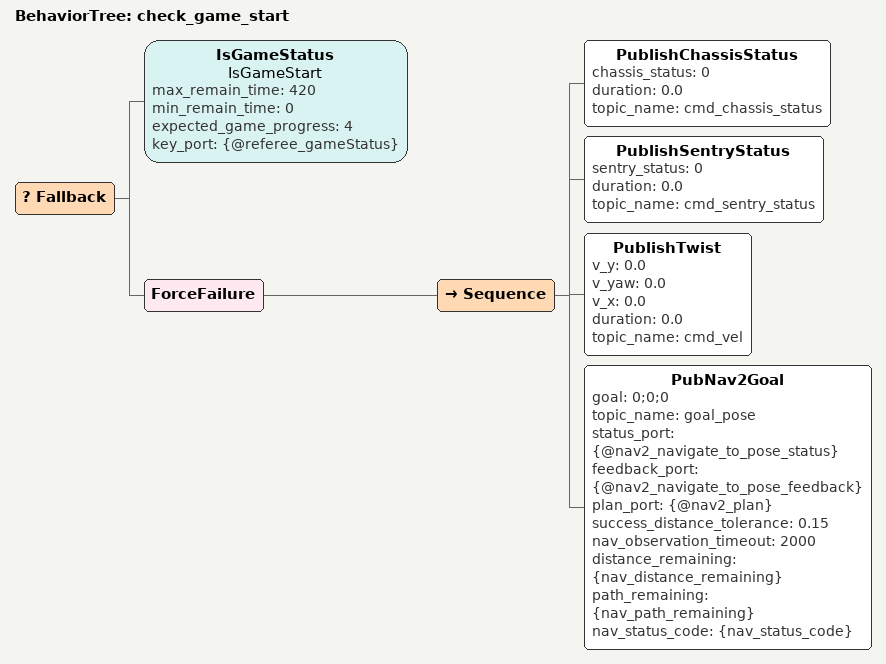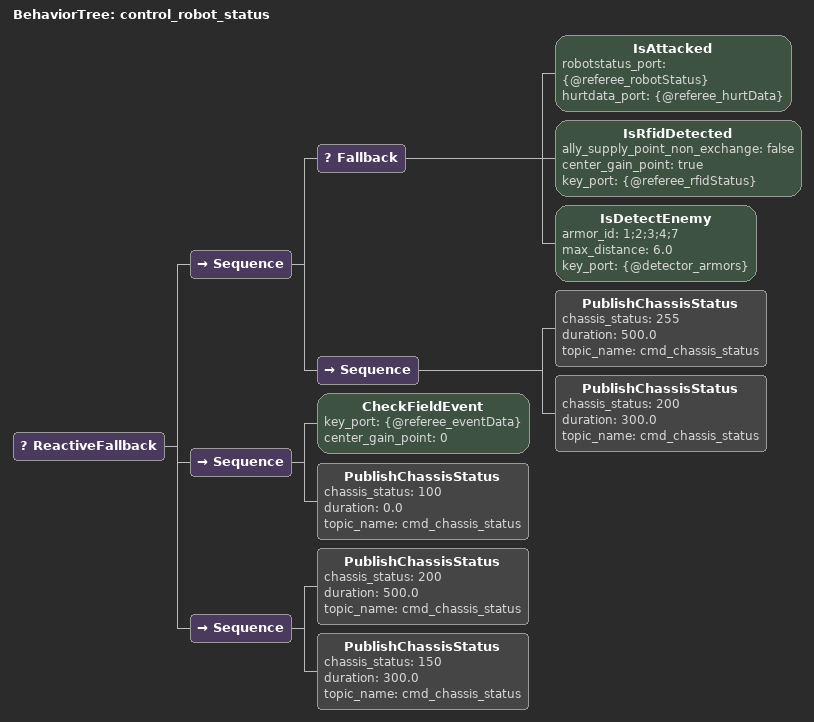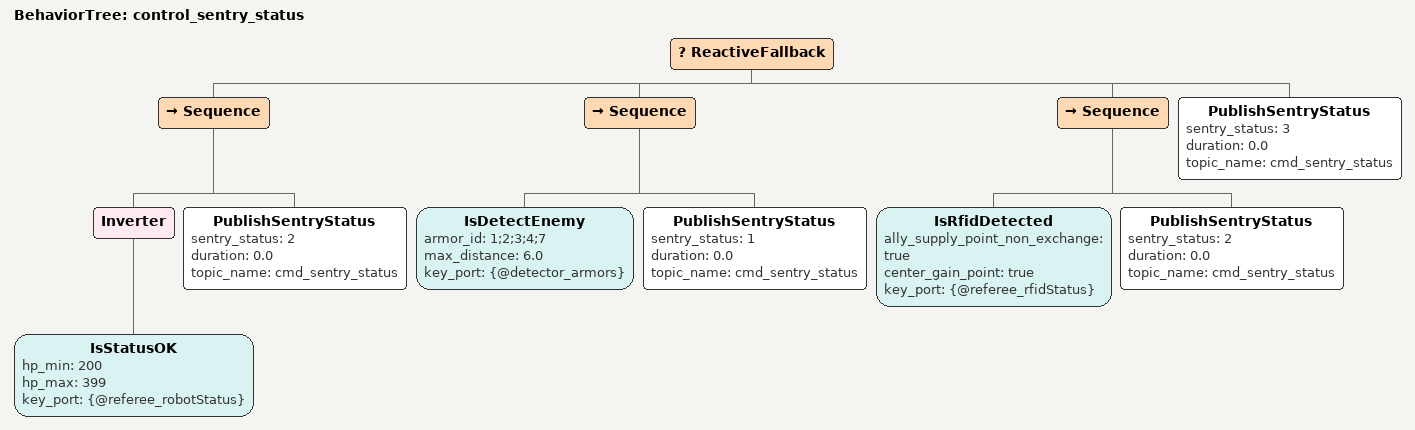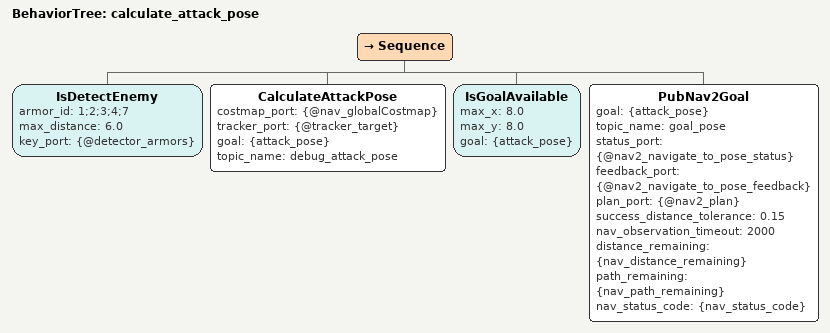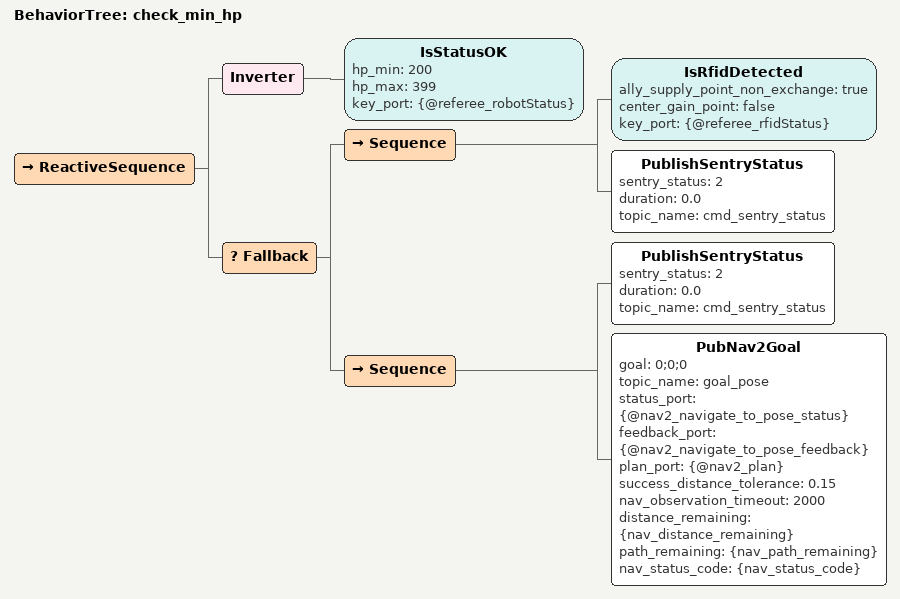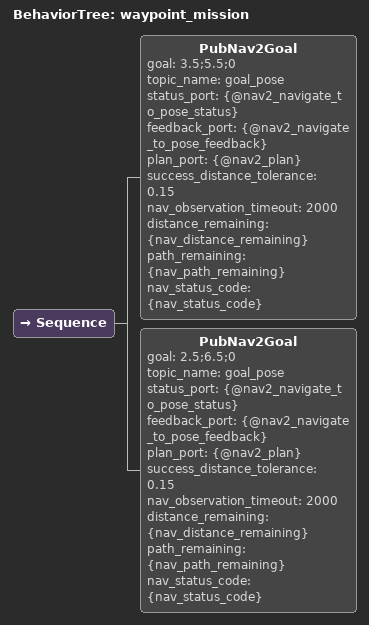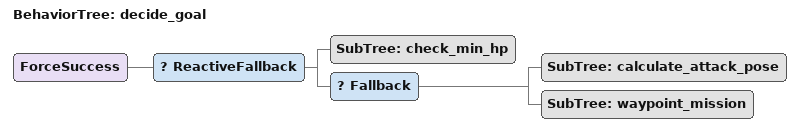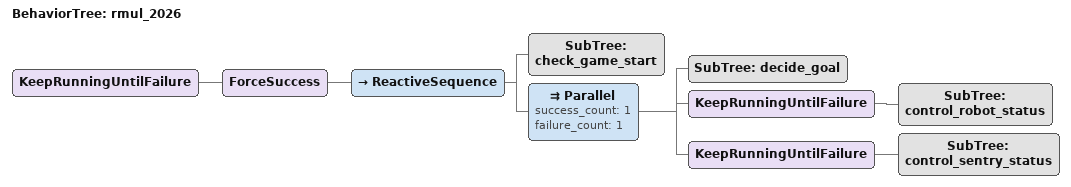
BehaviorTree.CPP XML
<?xml version="1.0" encoding="UTF-8"?>
<root BTCPP_format="4">
  <BehaviorTree ID="check_game_start">
    <Fallback>
      <IsGameStatus name="IsGameStart"
                    max_remain_time="420"
                    min_remain_time="0"
                    expected_game_progress="4"
                    key_port="{@referee_gameStatus}"/>
      <ForceFailure>
        <Sequence>
          <PublishChassisStatus chassis_status="0"
                                duration="0.0"
                                topic_name="cmd_chassis_status"/>
          <PublishSentryStatus sentry_status="0"
                               duration="0.0"
                               topic_name="cmd_sentry_status"/>
          <PublishTwist v_y="0.0"
                        v_yaw="0.0"
                        v_x="0.0"
                        duration="0.0"
                        topic_name="cmd_vel"/>
          <PubNav2Goal goal="0;0;0"
                       topic_name="goal_pose"
                       status_port="{@nav2_navigate_to_pose_status}"
                       feedback_port="{@nav2_navigate_to_pose_feedback}"
                       plan_port="{@nav2_plan}"
                       success_distance_tolerance="0.15"
                       nav_observation_timeout="2000"
                       distance_remaining="{nav_distance_remaining}"
                       path_remaining="{nav_path_remaining}"
                       nav_status_code="{nav_status_code}"/>
        </Sequence>
      </ForceFailure>
    </Fallback>
  </BehaviorTree>

  <BehaviorTree ID="control_robot_status">
    <ReactiveFallback>
      <Sequence>
        <Fallback>
          <IsAttacked robotstatus_port="{@referee_robotStatus}"
                      hurtdata_port="{@referee_hurtData}"/>
          <IsRfidDetected ally_supply_point_non_exchange="false"
                          center_gain_point="true"
                          key_port="{@referee_rfidStatus}"/>
          <IsDetectEnemy armor_id="1;2;3;4;7"
                        max_distance="6.0"
                        key_port="{@detector_armors}"/>
        </Fallback>
        <Sequence>
          <PublishChassisStatus chassis_status="255"
                                duration="500.0"
                                topic_name="cmd_chassis_status"/>
          <PublishChassisStatus chassis_status="200"
                                duration="300.0"
                                topic_name="cmd_chassis_status"/>
        </Sequence>
      </Sequence>
      <Sequence>
        <CheckFieldEvent key_port="{@referee_eventData}"
                          center_gain_point="0"/>
        <PublishChassisStatus chassis_status="100"
                              duration="0.0"
                              topic_name="cmd_chassis_status"/>
      </Sequence>
      <Sequence>
        <PublishChassisStatus chassis_status="200"
                              duration="500.0"
                              topic_name="cmd_chassis_status"/>
        <PublishChassisStatus chassis_status="150"
                              duration="300.0"
                              topic_name="cmd_chassis_status"/>
      </Sequence>
    </ReactiveFallback>
  </BehaviorTree>

  <BehaviorTree ID="control_sentry_status">
    <ReactiveFallback>
      <Sequence>
        <Inverter>
          <IsStatusOK hp_min="200"
                      hp_max="399"
                      key_port="{@referee_robotStatus}"/>
        </Inverter>
        <PublishSentryStatus sentry_status="2"
                             duration="0.0"
                             topic_name="cmd_sentry_status"/>
      </Sequence>
      <Sequence>
        <IsDetectEnemy armor_id="1;2;3;4;7"
                       max_distance="6.0"
                       key_port="{@detector_armors}"/>
        <PublishSentryStatus sentry_status="1"
                             duration="0.0"
                             topic_name="cmd_sentry_status"/>
      </Sequence>
      <Sequence>
        <IsRfidDetected ally_supply_point_non_exchange="true"
                        center_gain_point="true"
                        key_port="{@referee_rfidStatus}"/>
        <PublishSentryStatus sentry_status="2"
                             duration="0.0"
                             topic_name="cmd_sentry_status"/>
      </Sequence>
      <PublishSentryStatus sentry_status="3"
                           duration="0.0"
                           topic_name="cmd_sentry_status"/>
    </ReactiveFallback>
  </BehaviorTree>

  <BehaviorTree ID="calculate_attack_pose">
    <Sequence>
      <IsDetectEnemy armor_id="1;2;3;4;7"
                      max_distance="6.0"
                      key_port="{@detector_armors}"/>
      <CalculateAttackPose costmap_port="{@nav_globalCostmap}"
                           tracker_port="{@tracker_target}"
                           goal="{attack_pose}"
                           topic_name="debug_attack_pose"/>
      <IsGoalAvailable max_x="8.0"
                       max_y="8.0"
                       goal="{attack_pose}"/>
      <PubNav2Goal goal="{attack_pose}"
                   topic_name="goal_pose"
                   status_port="{@nav2_navigate_to_pose_status}"
                   feedback_port="{@nav2_navigate_to_pose_feedback}"
                   plan_port="{@nav2_plan}"
                   success_distance_tolerance="0.15"
                   nav_observation_timeout="2000"
                   distance_remaining="{nav_distance_remaining}"
                   path_remaining="{nav_path_remaining}"
                   nav_status_code="{nav_status_code}"/>
    </Sequence>
  </BehaviorTree>

  <BehaviorTree ID="check_min_hp">
    <ReactiveSequence>
      <Inverter>
        <IsStatusOK hp_min="200"
                    hp_max="399"
                    key_port="{@referee_robotStatus}"/>
      </Inverter>
      <Fallback>
        <Sequence>
          <IsRfidDetected ally_supply_point_non_exchange="true"
                          center_gain_point="false"
                          key_port="{@referee_rfidStatus}"/>
          <PublishSentryStatus sentry_status="2"
                               duration="0.0"
                               topic_name="cmd_sentry_status"/>
        </Sequence>
        <Sequence>
          <PublishSentryStatus sentry_status="2"
                               duration="0.0"
                               topic_name="cmd_sentry_status"/>
          <PubNav2Goal goal="0;0;0"
                       topic_name="goal_pose"
                       status_port="{@nav2_navigate_to_pose_status}"
                       feedback_port="{@nav2_navigate_to_pose_feedback}"
                       plan_port="{@nav2_plan}"
                       success_distance_tolerance="0.15"
                       nav_observation_timeout="2000"
                       distance_remaining="{nav_distance_remaining}"
                       path_remaining="{nav_path_remaining}"
                       nav_status_code="{nav_status_code}"/>
        </Sequence>
      </Fallback>
    </ReactiveSequence>
  </BehaviorTree>

  <BehaviorTree ID="waypoint_mission">
    <Sequence>
      <!-- 航点任务：低血量恢复后整组任务会从第一个航点重新执行 -->
      <PubNav2Goal goal="3.5;5.5;0"
                   topic_name="goal_pose"
                   status_port="{@nav2_navigate_to_pose_status}"
                   feedback_port="{@nav2_navigate_to_pose_feedback}"
                   plan_port="{@nav2_plan}"
                   success_distance_tolerance="0.15"
                   nav_observation_timeout="2000"
                   distance_remaining="{nav_distance_remaining}"
                   path_remaining="{nav_path_remaining}"
                   nav_status_code="{nav_status_code}"/>
      <PubNav2Goal goal="2.5;6.5;0"
                   topic_name="goal_pose"
                   status_port="{@nav2_navigate_to_pose_status}"
                   feedback_port="{@nav2_navigate_to_pose_feedback}"
                   plan_port="{@nav2_plan}"
                   success_distance_tolerance="0.15"
                   nav_observation_timeout="2000"
                   distance_remaining="{nav_distance_remaining}"
                   path_remaining="{nav_path_remaining}"
                   nav_status_code="{nav_status_code}"/>
    </Sequence>
  </BehaviorTree>

  <BehaviorTree ID="decide_goal">
    <ForceSuccess>
      <ReactiveFallback>
        <SubTree ID="check_min_hp"/>
        <Fallback>
          <SubTree ID="calculate_attack_pose"/>
          <SubTree ID="waypoint_mission"/>
        </Fallback>
      </ReactiveFallback>
    </ForceSuccess>
  </BehaviorTree>

  <BehaviorTree ID="rmul_2026">
    <KeepRunningUntilFailure>
      <ForceSuccess>
        <ReactiveSequence>
          <SubTree ID="check_game_start"/>
          <Parallel success_count="1"
                    failure_count="1">
            <SubTree ID="decide_goal"/>
            <KeepRunningUntilFailure>
              <SubTree ID="control_robot_status"/>
            </KeepRunningUntilFailure>
            <KeepRunningUntilFailure>
              <SubTree ID="control_sentry_status"/>
            </KeepRunningUntilFailure>
          </Parallel>
        </ReactiveSequence>
      </ForceSuccess>
    </KeepRunningUntilFailure>
  </BehaviorTree>

</root>
